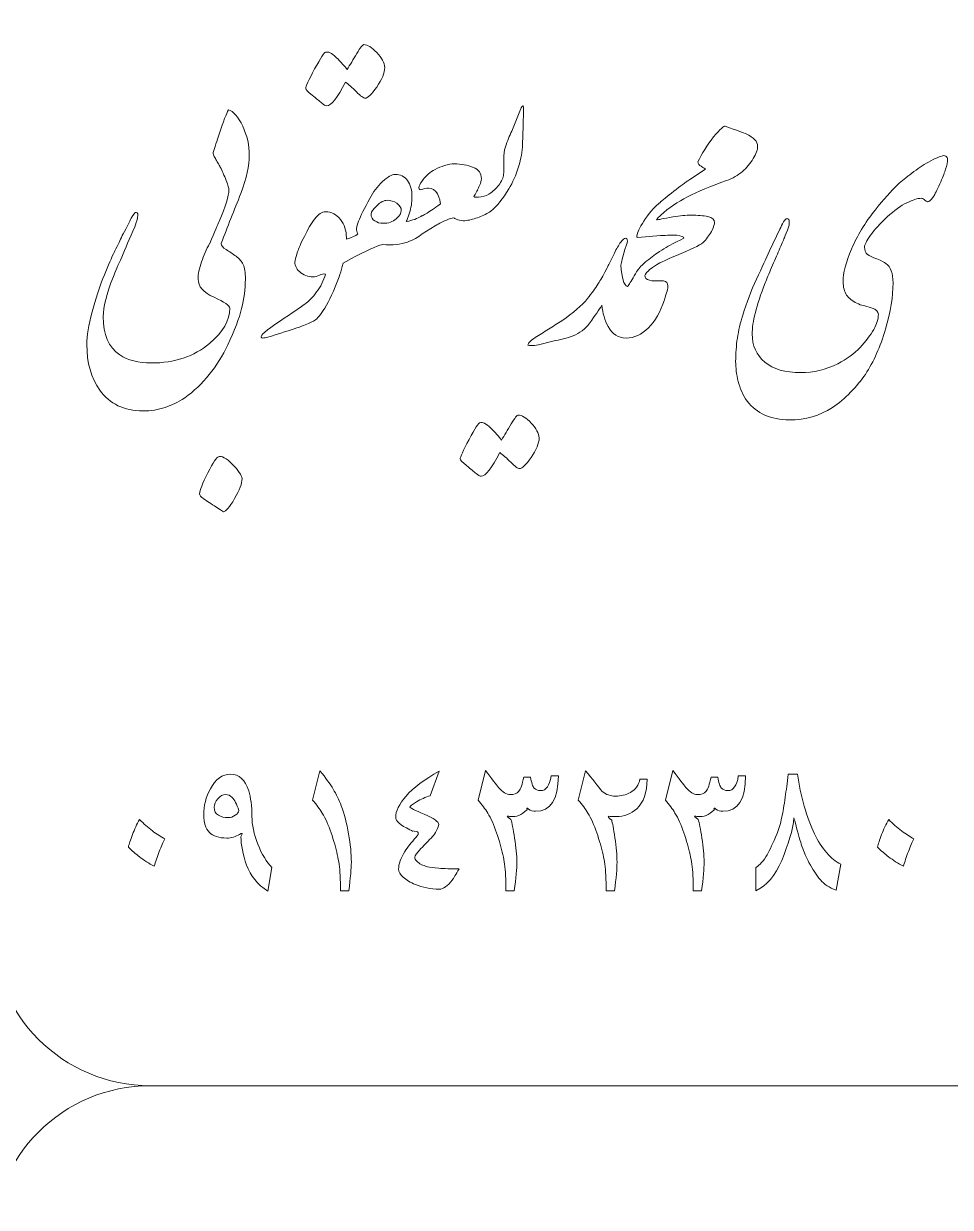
# Model space of a CAD drawing. Header units: millimetres. Extents: x 62 to 462, y 96 to 456.
# Drawn here: x 223.06 to 245.05, y 343.42 to 371.52 of the extents above; entities that cross this region are included whole.
import ezdxf

# ---------------------------------------------------------------- set-up
doc = ezdxf.new("R2010")
doc.units = ezdxf.units.MM
doc.header["$MEASUREMENT"] = 0
doc.layers.add('Layer 1', color=7, linetype='Continuous')

msp = doc.modelspace()

# ---------------------------------------------------------------- linework, layer by layer
at = {"layer": 'Layer 1', "color": 250, "lineweight": 18}
for points, knots in [([(226.0567, 376.3033), (226.0567, 376.3033), (248.5567, 376.3033), (248.5567, 376.3033), (250.6221, 376.3033), (252.3067, 374.6187), (252.3067, 372.5533), (252.3067, 372.5533), (252.3067, 350.0533), (252.3067, 350.0533), (252.3067, 347.9879), (250.6221, 346.3033), (248.5567, 346.3033), (248.5567, 346.3033), (226.0567, 346.3033), (226.0567, 346.3033), (223.9913, 346.3033), (222.3067, 347.9879), (222.3067, 350.0533), (222.3067, 350.0533), (222.3067, 372.5533), (222.3067, 372.5533), (222.3067, 374.6187), (223.9913, 376.3033), (226.0567, 376.3033)], [0, 0, 0, 0, 0.125, 0.125, 0.125, 0.25, 0.25, 0.25, 0.375, 0.375, 0.375, 0.5, 0.5, 0.5, 0.625, 0.625, 0.625, 0.75, 0.75, 0.75, 0.875, 0.875, 0.875, 1, 1, 1, 1]), ([(229.7493, 369.9744), (229.7493, 370.0203), (229.8198, 370.1738), (229.9609, 370.4401), (230.102, 370.7047), (230.1885, 370.837), (230.2184, 370.837), (230.2767, 370.8617), (230.3631, 370.8194), (230.4742, 370.7118), (230.5871, 370.6024), (230.6718, 370.5072), (230.73, 370.4242), (230.7987, 370.5372), (230.8764, 370.6659), (230.961, 370.807), (231.0457, 370.9481), (231.1004, 371.0187), (231.1286, 371.0187), (231.215, 371.0187), (231.3174, 370.9551), (231.4355, 370.83), (231.5555, 370.7047), (231.6172, 370.5865), (231.6243, 370.4754), (231.6243, 370.3449), (231.5607, 370.1896), (231.4338, 370.0115), (231.3085, 369.8351), (231.2185, 369.7469), (231.1586, 369.7469), (231.1215, 369.7469), (231.0528, 369.798), (230.9522, 369.8968), (230.8534, 369.9974), (230.7652, 370.075), (230.6894, 370.1297), (230.5024, 369.7539), (230.3542, 369.567), (230.2449, 369.567), (230.2167, 369.567), (230.1779, 369.5882), (230.1249, 369.634), (230.0773, 369.6746), (230.0032, 369.7363), (229.9009, 369.8193), (229.7986, 369.9021), (229.7493, 369.9533), (229.7493, 369.9744)], [0, 0, 0, 0, 0.0625, 0.0625, 0.0625, 0.125, 0.125, 0.125, 0.1875, 0.1875, 0.1875, 0.25, 0.25, 0.25, 0.3125, 0.3125, 0.3125, 0.375, 0.375, 0.375, 0.4375, 0.4375, 0.4375, 0.5, 0.5, 0.5, 0.5625, 0.5625, 0.5625, 0.625, 0.625, 0.625, 0.6875, 0.6875, 0.6875, 0.75, 0.75, 0.75, 0.8125, 0.8125, 0.8125, 0.875, 0.875, 0.875, 0.9375, 0.9375, 0.9375, 1, 1, 1, 1]), ([(234.1413, 367.4998), (234.2242, 367.558), (234.2948, 367.6303), (234.353, 367.7167), (234.4147, 367.8032), (234.4465, 367.8896), (234.4465, 367.9761), (234.4465, 367.9761), (234.4465, 368.3165), (234.4465, 368.3165), (234.4465, 368.3994), (234.4606, 368.4911), (234.4871, 368.5899), (234.5364, 368.7274), (234.5859, 368.8545), (234.637, 368.9673), (234.637, 368.9673), (234.8487, 369.4788), (234.8487, 369.4788), (234.8522, 369.5036), (234.8698, 369.5318), (234.9015, 369.5618), (234.9157, 369.5618), (234.921, 369.5265), (234.921, 369.4542), (234.921, 369.4542), (234.9122, 369.0873), (234.9122, 369.0873), (234.9122, 369.0873), (234.891, 368.6428), (234.891, 368.6428), (234.891, 368.4876), (234.8592, 368.3112), (234.7975, 368.1154), (234.7393, 367.9178), (234.6634, 367.745), (234.57, 367.5933), (234.4294, 367.3631), (234.2871, 367.1871), (234.1431, 367.0673), (234.1431, 367.0673), (234.1413, 367.0641), (234.1413, 367.0641), (234.0584, 367.0094), (233.9649, 366.9618), (233.8626, 366.923), (233.7585, 366.8824), (233.658, 366.8559), (233.5628, 366.8418), (233.5098, 366.8313), (233.4552, 366.8348), (233.397, 366.8489), (233.3388, 366.8648), (233.2929, 366.8824), (233.2629, 366.9036), (233.2206, 366.9036), (233.1624, 366.8859), (233.0865, 366.8524), (233.0142, 366.8207), (232.9242, 366.7766), (232.8184, 366.7184), (232.8184, 366.7184), (232.5132, 366.5261), (232.5132, 366.5261), (232.5132, 366.5261), (232.5129, 366.5274), (232.5129, 366.5274), (232.416, 366.4413), (232.2996, 366.376), (232.1622, 366.332), (232.007, 366.2721), (231.8112, 366.2544), (231.5731, 366.2738), (231.5237, 366.2738), (231.3032, 366.1768), (230.9064, 365.9793), (230.9064, 365.9793), (230.6337, 365.829), (230.6337, 365.829), (230.6337, 365.829), (230.6136, 365.75), (230.6136, 365.75), (230.5924, 365.6635), (230.5659, 365.5806), (230.5395, 365.5048), (230.4177, 365.1714), (230.3067, 364.9245), (230.2026, 364.7657), (230.1003, 364.607), (230.0191, 364.5099), (229.9609, 364.4712), (229.901, 364.4341), (229.8145, 364.3935), (229.6963, 364.3494), (229.5799, 364.3071), (229.4018, 364.2471), (229.1619, 364.1695), (228.922, 364.0919), (228.7809, 364.0531), (228.735, 364.0531), (228.7086, 364.0531), (228.6945, 364.0602), (228.6945, 364.0743), (228.6663, 364.1113), (228.8091, 364.2366), (229.1231, 364.4465), (229.437, 364.6563), (229.6399, 364.794), (229.7298, 364.8592), (229.8216, 364.9245), (229.9151, 365.0197), (230.0085, 365.1467), (230.1038, 365.2719), (230.1744, 365.4148), (230.2185, 365.5718), (230.1708, 365.5789), (230.1214, 365.5701), (230.0721, 365.5436), (230.0209, 365.5189), (229.9715, 365.5048), (229.9239, 365.5048), (229.7969, 365.5083), (229.6893, 365.5506), (229.6029, 365.6301), (229.5182, 365.7076), (229.4811, 365.7958), (229.4952, 365.8929), (229.5093, 365.9511), (229.5288, 366.0198), (229.5552, 366.0975), (229.5799, 366.1751), (229.6346, 366.2985), (229.7175, 366.4661), (229.8004, 366.6354), (229.8833, 366.7748), (229.968, 366.8841), (230.0526, 366.9953), (230.1355, 367.05), (230.2185, 367.05), (230.3595, 367.05), (230.4777, 366.99), (230.573, 366.87), (230.6682, 366.7483), (230.7141, 366.6037), (230.7141, 366.4361), (230.7141, 366.4361), (230.7138, 366.4008), (230.7138, 366.4008), (230.7138, 366.4008), (230.8111, 366.4344), (230.8111, 366.4344), (230.9257, 366.4767), (230.984, 366.5067), (230.984, 366.5278), (230.9628, 366.5631), (230.9522, 366.6054), (230.9522, 366.6566), (230.9592, 366.7024), (230.9769, 366.7589), (231.0051, 366.8277), (231.0528, 366.9546), (231.141, 367.1346), (231.2679, 367.3656), (231.3473, 367.5174), (231.4479, 367.6514), (231.5731, 367.7679), (231.6966, 367.8825), (231.7971, 367.9389), (231.873, 367.9389), (231.9929, 367.9389), (232.0917, 367.8878), (232.1675, 367.789), (232.2363, 367.692), (232.2699, 367.565), (232.2699, 367.4062), (232.2699, 367.2651), (232.2504, 367.1381), (232.2116, 367.027), (232.171, 366.9141), (232.1463, 366.8453), (232.1358, 366.8171), (232.1358, 366.8171), (232.1975, 366.8277), (232.1975, 366.8277), (232.3316, 366.8612), (232.4374, 366.907), (232.5132, 366.9618), (232.5132, 366.9618), (232.5165, 366.9564), (232.5165, 366.9564), (232.578, 366.9883), (232.6651, 367.0407), (232.776, 367.1153), (232.8008, 367.1294), (232.8572, 367.17), (232.9472, 367.2352), (232.9472, 367.2899), (232.9224, 367.3692), (232.8748, 367.4733), (232.8237, 367.5668), (232.7532, 367.6127), (232.6632, 367.6127), (232.605, 367.6127), (232.545, 367.5986), (232.4815, 367.5703), (232.4374, 367.5703), (232.4233, 367.6003), (232.4409, 367.6585), (232.455, 367.7009), (232.485, 367.752), (232.5344, 367.8138), (232.6103, 367.9107), (232.7037, 367.9919), (232.8184, 368.0571), (232.8907, 368.096), (232.9648, 368.1242), (233.0406, 368.1453), (233.1342, 368.1736), (233.2117, 368.1877), (233.2788, 368.1877), (233.4357, 368.1877), (233.5839, 368.1594), (233.7233, 368.1048), (233.8538, 368.0536), (233.919, 367.9637), (233.919, 367.8349), (233.919, 367.7908), (233.9032, 367.7361), (233.8732, 367.6709), (233.8556, 367.632), (233.8397, 367.5968), (233.8238, 367.5668), (233.808, 367.5351), (233.7797, 367.4839), (233.7374, 367.4116), (233.7621, 367.3904), (233.8203, 367.3887), (233.9138, 367.4028), (234.0072, 367.4187), (234.0831, 367.4504), (234.1413, 367.4998)], [0, 0, 0, 0, 0.0125, 0.0125, 0.0125, 0.025, 0.025, 0.025, 0.0375, 0.0375, 0.0375, 0.05, 0.05, 0.05, 0.0625, 0.0625, 0.0625, 0.075, 0.075, 0.075, 0.0875, 0.0875, 0.0875, 0.1, 0.1, 0.1, 0.1125, 0.1125, 0.1125, 0.125, 0.125, 0.125, 0.1375, 0.1375, 0.1375, 0.15, 0.15, 0.15, 0.1625, 0.1625, 0.1625, 0.175, 0.175, 0.175, 0.1875, 0.1875, 0.1875, 0.2, 0.2, 0.2, 0.2125, 0.2125, 0.2125, 0.225, 0.225, 0.225, 0.2375, 0.2375, 0.2375, 0.25, 0.25, 0.25, 0.2625, 0.2625, 0.2625, 0.275, 0.275, 0.275, 0.2875, 0.2875, 0.2875, 0.3, 0.3, 0.3, 0.3125, 0.3125, 0.3125, 0.325, 0.325, 0.325, 0.3375, 0.3375, 0.3375, 0.35, 0.35, 0.35, 0.3625, 0.3625, 0.3625, 0.375, 0.375, 0.375, 0.3875, 0.3875, 0.3875, 0.4, 0.4, 0.4, 0.4125, 0.4125, 0.4125, 0.425, 0.425, 0.425, 0.4375, 0.4375, 0.4375, 0.45, 0.45, 0.45, 0.4625, 0.4625, 0.4625, 0.475, 0.475, 0.475, 0.4875, 0.4875, 0.4875, 0.5, 0.5, 0.5, 0.5125, 0.5125, 0.5125, 0.525, 0.525, 0.525, 0.5375, 0.5375, 0.5375, 0.55, 0.55, 0.55, 0.5625, 0.5625, 0.5625, 0.575, 0.575, 0.575, 0.5875, 0.5875, 0.5875, 0.6, 0.6, 0.6, 0.6125, 0.6125, 0.6125, 0.625, 0.625, 0.625, 0.6375, 0.6375, 0.6375, 0.65, 0.65, 0.65, 0.6625, 0.6625, 0.6625, 0.675, 0.675, 0.675, 0.6875, 0.6875, 0.6875, 0.7, 0.7, 0.7, 0.7125, 0.7125, 0.7125, 0.725, 0.725, 0.725, 0.7375, 0.7375, 0.7375, 0.75, 0.75, 0.75, 0.7625, 0.7625, 0.7625, 0.775, 0.775, 0.775, 0.7875, 0.7875, 0.7875, 0.8, 0.8, 0.8, 0.8125, 0.8125, 0.8125, 0.825, 0.825, 0.825, 0.8375, 0.8375, 0.8375, 0.85, 0.85, 0.85, 0.8625, 0.8625, 0.8625, 0.875, 0.875, 0.875, 0.8875, 0.8875, 0.8875, 0.9, 0.9, 0.9, 0.9125, 0.9125, 0.9125, 0.925, 0.925, 0.925, 0.9375, 0.9375, 0.9375, 0.95, 0.95, 0.95, 0.9625, 0.9625, 0.9625, 0.975, 0.975, 0.975, 0.9875, 0.9875, 0.9875, 1, 1, 1, 1]), ([(227.9448, 364.7622), (227.9448, 364.8204), (227.8213, 364.9068), (227.5726, 365.0197), (227.3204, 365.1379), (227.1951, 365.2808), (227.1951, 365.4501), (227.1951, 365.5701), (227.2216, 365.7076), (227.2763, 365.8611), (227.3292, 366.0128), (227.3927, 366.1592), (227.4686, 366.2968), (227.4686, 366.2968), (227.4704, 366.3), (227.4704, 366.3), (227.4704, 366.3), (227.4703, 366.3003), (227.4703, 366.3003), (227.5867, 366.5755), (227.6608, 366.7501), (227.6925, 366.8224), (227.8478, 367.1841), (227.9253, 367.431), (227.9253, 367.5615), (227.9253, 367.6056), (227.9042, 367.6833), (227.8619, 367.7943), (227.8143, 367.9143), (227.7684, 368.0202), (227.7225, 368.1083), (227.7031, 368.1436), (227.682, 368.1771), (227.6608, 368.2124), (227.6396, 368.2476), (227.622, 368.2812), (227.6043, 368.3165), (227.562, 368.3782), (227.5461, 368.4258), (227.5532, 368.4611), (227.5832, 368.5563), (227.6114, 368.6428), (227.6361, 368.7186), (227.659, 368.7945), (227.682, 368.8597), (227.7031, 368.9144), (227.7948, 369.1914), (227.8654, 369.3765), (227.9148, 369.4736), (228.0312, 369.4347), (228.1458, 369.3042), (228.2552, 369.0802), (228.3593, 368.8562), (228.4104, 368.6269), (228.4104, 368.394), (228.4104, 368.1524), (228.3434, 367.849), (228.2094, 367.4839), (228.13, 367.2881), (228.0506, 367.0905), (227.973, 366.8913), (227.8954, 366.6937), (227.8195, 366.4962), (227.7437, 366.3003), (227.7437, 366.3003), (227.7432, 366.2994), (227.7432, 366.2994), (227.7432, 366.2994), (227.7437, 366.2968), (227.7437, 366.2968), (227.7437, 366.2492), (227.7825, 366.1998), (227.8602, 366.1521), (227.9377, 366.1045), (228.0153, 366.0516), (228.0948, 365.9952), (228.1741, 365.937), (228.2306, 365.8734), (228.2658, 365.8011), (228.2994, 365.7218), (228.317, 365.6053), (228.317, 365.4501), (228.317, 365.2226), (228.287, 364.9897), (228.2288, 364.7516), (228.1706, 364.5205), (228.0612, 364.2348), (227.9025, 363.8943), (227.652, 363.3669), (227.3115, 362.9472), (226.8794, 362.6332), (226.7224, 362.5326), (226.5672, 362.4568), (226.4155, 362.4057), (226.2497, 362.351), (226.0716, 362.3227), (225.8828, 362.3227), (225.4383, 362.3227), (225.0979, 362.4885), (224.8598, 362.8184), (224.6569, 363.1006), (224.5546, 363.464), (224.5546, 363.9049), (224.5546, 364.1007), (224.5952, 364.3565), (224.6781, 364.674), (224.761, 364.9809), (224.8474, 365.2455), (224.9374, 365.4695), (225.0344, 365.7006), (225.1155, 365.8964), (225.1843, 366.0534), (225.2055, 366.0921), (225.2355, 366.1503), (225.2725, 366.228), (225.3113, 366.3039), (225.3589, 366.4062), (225.4172, 366.5296), (225.4595, 366.6054), (225.4965, 366.6742), (225.5283, 366.736), (225.5618, 366.7977), (225.5883, 366.8541), (225.6094, 366.9018), (225.6606, 366.9953), (225.6994, 367.0394), (225.7276, 367.0359), (225.7664, 367.0288), (225.7752, 366.99), (225.7593, 366.9177), (225.7417, 366.8313), (225.7188, 366.7572), (225.6923, 366.6954), (225.4471, 366.1292), (225.2778, 365.7359), (225.1843, 365.5119), (225.0238, 365.1009), (224.9427, 364.7851), (224.9427, 364.5611), (224.9427, 364.136), (225.0732, 363.8344), (225.3342, 363.651), (225.5283, 363.5239), (225.777, 363.4605), (226.0839, 363.4605), (226.636, 363.4605), (227.0964, 363.6156), (227.4686, 363.9243), (227.7861, 364.1907), (227.9448, 364.4694), (227.9448, 364.7622)], [0, 0, 0, 0, 0.02, 0.02, 0.02, 0.04, 0.04, 0.04, 0.06, 0.06, 0.06, 0.08, 0.08, 0.08, 0.1, 0.1, 0.1, 0.12, 0.12, 0.12, 0.14, 0.14, 0.14, 0.16, 0.16, 0.16, 0.18, 0.18, 0.18, 0.2, 0.2, 0.2, 0.22, 0.22, 0.22, 0.24, 0.24, 0.24, 0.26, 0.26, 0.26, 0.28, 0.28, 0.28, 0.3, 0.3, 0.3, 0.32, 0.32, 0.32, 0.34, 0.34, 0.34, 0.36, 0.36, 0.36, 0.38, 0.38, 0.38, 0.4, 0.4, 0.4, 0.42, 0.42, 0.42, 0.44, 0.44, 0.44, 0.46, 0.46, 0.46, 0.48, 0.48, 0.48, 0.5, 0.5, 0.5, 0.52, 0.52, 0.52, 0.54, 0.54, 0.54, 0.56, 0.56, 0.56, 0.58, 0.58, 0.58, 0.6, 0.6, 0.6, 0.62, 0.62, 0.62, 0.64, 0.64, 0.64, 0.66, 0.66, 0.66, 0.68, 0.68, 0.68, 0.7, 0.7, 0.7, 0.72, 0.72, 0.72, 0.74, 0.74, 0.74, 0.76, 0.76, 0.76, 0.78, 0.78, 0.78, 0.8, 0.8, 0.8, 0.82, 0.82, 0.82, 0.84, 0.84, 0.84, 0.86, 0.86, 0.86, 0.88, 0.88, 0.88, 0.9, 0.9, 0.9, 0.92, 0.92, 0.92, 0.94, 0.94, 0.94, 0.96, 0.96, 0.96, 0.98, 0.98, 0.98, 1, 1, 1, 1]), ([(238.1684, 367.2828), (238.2548, 367.3551), (238.3783, 367.4539), (238.5405, 367.5827), (238.6993, 367.7026), (238.8069, 367.782), (238.8669, 367.819), (238.8669, 367.819), (239.2373, 368.0625), (239.2373, 368.0625), (239.2285, 368.0695), (239.1915, 368.0924), (239.1297, 368.1294), (239.0821, 368.1542), (239.0574, 368.1876), (239.0574, 368.2335), (239.1474, 368.4328), (239.2708, 368.6304), (239.4296, 368.828), (239.5848, 369.0132), (239.6748, 369.0978), (239.703, 369.0802), (239.9817, 368.985), (240.1475, 368.9232), (240.1986, 368.9003), (240.3821, 368.8138), (240.4738, 368.715), (240.4738, 368.6057), (240.4738, 368.5299), (240.4385, 368.4311), (240.3697, 368.3112), (240.2939, 368.193), (240.2074, 368.0924), (240.1122, 368.006), (240.0046, 367.9161), (239.8794, 367.8437), (239.7347, 367.789), (239.359, 367.662), (239.0521, 367.5351), (238.8122, 367.408), (238.5762, 367.2848), (238.3639, 367.1394), (238.1775, 366.9701), (238.1775, 366.9701), (238.1701, 366.9582), (238.1701, 366.9582), (238.1313, 366.9353), (238.1067, 366.9123), (238.0943, 366.8912), (238.0819, 366.87), (238.0767, 366.8595), (238.0767, 366.8559), (238.1067, 366.863), (238.2372, 366.8859), (238.4647, 366.9282), (238.6323, 366.9547), (238.7734, 366.9688), (238.888, 366.9688), (239.052, 366.9688), (239.1879, 366.9582), (239.2902, 366.9388), (239.3978, 366.9177), (239.4507, 366.8683), (239.4507, 366.7889), (239.4507, 366.7572), (239.4313, 366.699), (239.3943, 366.6125), (239.3449, 366.5226), (239.2831, 366.4326), (239.2073, 366.3444), (239.1561, 366.2844), (238.9727, 366.1909), (238.6569, 366.0604), (238.343, 365.9281), (238.149, 365.8399), (238.0767, 365.7941), (238.0043, 365.7465), (237.9496, 365.7076), (237.9108, 365.6777), (237.89, 365.6502), (237.8672, 365.6297), (237.8426, 365.6168), (237.7887, 365.555), (237.7816, 365.5059), (237.8226, 365.4695), (237.8632, 365.4307), (237.932, 365.4113), (238.029, 365.4096), (238.126, 365.4078), (238.1966, 365.4078), (238.2407, 365.4078), (238.3095, 365.4007), (238.3448, 365.3601), (238.3448, 365.2878), (238.3448, 365.2367), (238.3165, 365.1273), (238.2618, 364.9633), (238.1649, 364.674), (238.0396, 364.4517), (237.8844, 364.2966), (237.7221, 364.1343), (237.5457, 364.0531), (237.3517, 364.0531), (237.17, 364.0531), (237.0271, 364.1448), (236.9231, 364.3265), (236.8439, 364.4712), (236.7954, 364.6392), (236.7791, 364.8303), (236.7089, 364.7246), (236.6141, 364.586), (236.4944, 364.4147), (236.4221, 364.3248), (236.3604, 364.2612), (236.3074, 364.2242), (236.2386, 364.1748), (236.1699, 364.136), (236.0993, 364.1078), (236.0288, 364.0778), (235.9512, 364.0549), (235.8665, 364.0355), (235.7818, 364.0161), (235.6989, 363.9966), (235.616, 363.9755), (235.616, 363.9755), (235.2738, 363.8926), (235.2738, 363.8926), (235.1362, 363.8697), (235.0515, 363.8661), (235.0215, 363.882), (235.0215, 363.9314), (235.078, 363.9914), (235.1927, 364.0637), (235.295, 364.1289), (235.4008, 364.196), (235.5066, 364.263), (235.6143, 364.33), (235.7201, 364.3953), (235.8276, 364.4606), (236.0993, 364.6511), (236.3039, 364.8292), (236.438, 364.9932), (236.5403, 365.122), (236.6214, 365.2332), (236.6796, 365.3301), (236.7184, 365.3848), (236.7749, 365.4801), (236.8507, 365.6142), (236.8507, 365.6142), (236.9007, 365.7166), (236.9007, 365.7166), (236.9127, 365.7446), (236.9254, 365.7715), (236.939, 365.7976), (236.9452, 365.8101), (236.9515, 365.8222), (236.958, 365.834), (236.958, 365.834), (237.0729, 366.0693), (237.0729, 366.0693), (237.1242, 366.1751), (237.1753, 366.2615), (237.2229, 366.3267), (237.267, 366.3921), (237.3093, 366.4238), (237.3464, 366.4203), (237.3816, 366.4026), (237.3922, 366.3691), (237.3781, 366.3162), (237.3393, 366.2033), (237.3164, 366.1292), (237.3058, 366.0939), (237.2667, 365.9638), (237.2411, 365.8608), (237.2298, 365.7864), (237.2472, 365.4744), (237.2981, 365.3052), (237.3834, 365.2773), (237.4205, 365.316), (237.4752, 365.399), (237.5439, 365.526), (237.5845, 365.6018), (237.6163, 365.6529), (237.6357, 365.6812), (237.6408, 365.6877), (237.6467, 365.6931), (237.6534, 365.6979), (237.6844, 365.736), (237.7227, 365.7765), (237.7662, 365.817), (237.8738, 365.914), (237.9814, 365.9969), (238.0925, 366.0693), (238.2336, 366.1627), (238.3695, 366.2439), (238.5, 366.3126), (238.5105, 366.3197), (238.5846, 366.3567), (238.7223, 366.422), (238.7223, 366.4555), (238.6675, 366.4802), (238.5564, 366.4944), (238.4612, 366.4979), (238.3306, 366.4944), (238.1701, 366.4837), (238.1701, 366.4837), (237.6321, 366.4414), (237.6321, 366.4414), (237.6075, 366.4414), (237.6004, 366.4626), (237.611, 366.5031), (237.6321, 366.5931), (237.6992, 366.7236), (237.8156, 366.8912), (237.9288, 367.0583), (238.0453, 367.1859), (238.1653, 367.2756), (238.1653, 367.2756), (238.1684, 367.2828), (238.1684, 367.2828)], [0, 0, 0, 0, 0.0136986, 0.0136986, 0.0136986, 0.0273973, 0.0273973, 0.0273973, 0.0410959, 0.0410959, 0.0410959, 0.0547945, 0.0547945, 0.0547945, 0.0684932, 0.0684932, 0.0684932, 0.0821918, 0.0821918, 0.0821918, 0.0958904, 0.0958904, 0.0958904, 0.109589, 0.109589, 0.109589, 0.1232877, 0.1232877, 0.1232877, 0.1369863, 0.1369863, 0.1369863, 0.1506849, 0.1506849, 0.1506849, 0.1643836, 0.1643836, 0.1643836, 0.1780822, 0.1780822, 0.1780822, 0.1917808, 0.1917808, 0.1917808, 0.2054795, 0.2054795, 0.2054795, 0.2191781, 0.2191781, 0.2191781, 0.2328767, 0.2328767, 0.2328767, 0.2465753, 0.2465753, 0.2465753, 0.260274, 0.260274, 0.260274, 0.2739726, 0.2739726, 0.2739726, 0.2876712, 0.2876712, 0.2876712, 0.3013699, 0.3013699, 0.3013699, 0.3150685, 0.3150685, 0.3150685, 0.3287671, 0.3287671, 0.3287671, 0.3424658, 0.3424658, 0.3424658, 0.3561644, 0.3561644, 0.3561644, 0.369863, 0.369863, 0.369863, 0.3835616, 0.3835616, 0.3835616, 0.3972603, 0.3972603, 0.3972603, 0.4109589, 0.4109589, 0.4109589, 0.4246575, 0.4246575, 0.4246575, 0.4383562, 0.4383562, 0.4383562, 0.4520548, 0.4520548, 0.4520548, 0.4657534, 0.4657534, 0.4657534, 0.4794521, 0.4794521, 0.4794521, 0.4931507, 0.4931507, 0.4931507, 0.5068493, 0.5068493, 0.5068493, 0.5205479, 0.5205479, 0.5205479, 0.5342466, 0.5342466, 0.5342466, 0.5479452, 0.5479452, 0.5479452, 0.5616438, 0.5616438, 0.5616438, 0.5753425, 0.5753425, 0.5753425, 0.5890411, 0.5890411, 0.5890411, 0.6027397, 0.6027397, 0.6027397, 0.6164384, 0.6164384, 0.6164384, 0.630137, 0.630137, 0.630137, 0.6438356, 0.6438356, 0.6438356, 0.6575342, 0.6575342, 0.6575342, 0.6712329, 0.6712329, 0.6712329, 0.6849315, 0.6849315, 0.6849315, 0.6986301, 0.6986301, 0.6986301, 0.7123288, 0.7123288, 0.7123288, 0.7260274, 0.7260274, 0.7260274, 0.739726, 0.739726, 0.739726, 0.7534247, 0.7534247, 0.7534247, 0.7671233, 0.7671233, 0.7671233, 0.7808219, 0.7808219, 0.7808219, 0.7945205, 0.7945205, 0.7945205, 0.8082192, 0.8082192, 0.8082192, 0.8219178, 0.8219178, 0.8219178, 0.8356164, 0.8356164, 0.8356164, 0.8493151, 0.8493151, 0.8493151, 0.8630137, 0.8630137, 0.8630137, 0.8767123, 0.8767123, 0.8767123, 0.890411, 0.890411, 0.890411, 0.9041096, 0.9041096, 0.9041096, 0.9178082, 0.9178082, 0.9178082, 0.9315068, 0.9315068, 0.9315068, 0.9452055, 0.9452055, 0.9452055, 0.9589041, 0.9589041, 0.9589041, 0.9726027, 0.9726027, 0.9726027, 0.9863014, 0.9863014, 0.9863014, 1, 1, 1, 1]), ([(244.9788, 368.2494), (244.9664, 368.163), (244.9434, 368.0801), (244.9152, 367.9989), (244.8852, 367.9178), (244.8376, 367.8049), (244.7706, 367.6602), (244.7036, 367.5156), (244.663, 367.4327), (244.6489, 367.4115), (244.5942, 367.3251), (244.5448, 367.2828), (244.5042, 367.2828), (244.4725, 367.304), (244.446, 367.3233), (244.4214, 367.3428), (244.3967, 367.3622), (244.3755, 367.371), (244.3543, 367.371), (244.2679, 367.371), (244.155, 367.3357), (244.0139, 367.2651), (243.871, 367.1946), (243.7176, 367.0817), (243.5482, 366.9265), (243.3789, 366.7713), (243.2466, 366.6266), (243.1514, 366.4926), (243.0579, 366.3585), (243.0102, 366.265), (243.0102, 366.2139), (243.0102, 366.138), (243.0332, 366.078), (243.0825, 366.0375), (243.1231, 366.0057), (243.1972, 365.9705), (243.3048, 365.9299), (243.4107, 365.8875), (243.483, 365.854), (243.5165, 365.8258), (243.6312, 365.7465), (243.6876, 365.5912), (243.6876, 365.3601), (243.6876, 365.0409), (243.6276, 364.674), (243.5059, 364.263), (243.386, 363.8502), (243.2272, 363.494), (243.0314, 363.1905), (242.9309, 363.0495), (242.8145, 362.9083), (242.6804, 362.7672), (242.5464, 362.6244), (242.4017, 362.5044), (242.2465, 362.4039), (241.9501, 362.2081), (241.608, 362.1093), (241.2234, 362.1093), (240.786, 362.1164), (240.4526, 362.2645), (240.225, 362.5538), (240.1227, 362.702), (240.0504, 362.859), (240.0117, 363.0248), (239.9711, 363.1905), (239.9517, 363.3476), (239.9517, 363.4957), (239.9517, 363.6845), (239.9658, 363.8697), (239.9922, 364.0513), (240.0204, 364.2312), (240.0628, 364.413), (240.121, 364.5964), (240.2109, 364.8927), (240.3186, 365.1785), (240.4473, 365.4537), (240.5743, 365.7288), (240.6766, 365.9511), (240.756, 366.1204), (240.756, 366.1204), (240.9994, 366.6372), (240.9994, 366.6372), (241.0276, 366.6954), (241.0559, 366.7518), (241.0876, 366.8083), (241.1176, 366.863), (241.1458, 366.8895), (241.1705, 366.8895), (241.204, 366.8895), (241.2234, 366.863), (241.2252, 366.8083), (241.227, 366.7518), (241.2199, 366.7113), (241.2058, 366.6831), (241.1688, 366.5843), (241.1352, 366.4996), (241.1088, 366.4326), (241.0806, 366.3656), (241.04, 366.2685), (240.9835, 366.1416), (240.9288, 366.0128), (240.8689, 365.8752), (240.8054, 365.727), (240.7419, 365.5789), (240.689, 365.4572), (240.6484, 365.3601), (240.4455, 364.824), (240.3432, 364.42), (240.3432, 364.1519), (240.3432, 363.8697), (240.4438, 363.6456), (240.6466, 363.4798), (240.8477, 363.3141), (241.1317, 363.2311), (241.4968, 363.2311), (241.8002, 363.2311), (242.093, 363.3017), (242.377, 363.4428), (242.5869, 363.5504), (242.7633, 363.6792), (242.9044, 363.8309), (243.0455, 363.9825), (243.1531, 364.1254), (243.2272, 364.2577), (243.3013, 364.39), (243.3384, 364.5099), (243.3384, 364.6158), (243.3384, 364.6811), (243.2889, 364.7304), (243.1902, 364.7604), (243.0914, 364.7922), (243.0208, 364.8133), (242.9767, 364.824), (242.9344, 364.8327), (242.885, 364.8522), (242.8286, 364.8804), (242.7228, 364.9315), (242.6416, 364.9968), (242.5851, 365.0744), (242.5305, 365.152), (242.5023, 365.2578), (242.5023, 365.3919), (242.5023, 365.5947), (242.5692, 365.854), (242.7015, 366.1662), (242.8338, 366.4802), (243.0208, 366.7889), (243.2625, 367.0923), (243.46, 367.3392), (243.6399, 367.5421), (243.8004, 367.6956), (243.8869, 367.7749), (243.998, 367.8666), (244.1321, 367.9672), (244.2661, 368.0695), (244.3967, 368.1559), (244.5254, 368.2282), (244.6806, 368.3182), (244.8024, 368.3694), (244.8923, 368.3835), (244.9293, 368.3835), (244.9558, 368.3676), (244.9699, 368.3376), (244.9823, 368.3058), (244.9858, 368.2776), (244.9788, 368.2494)], [0, 0, 0, 0, 0.0181818, 0.0181818, 0.0181818, 0.0363636, 0.0363636, 0.0363636, 0.0545455, 0.0545455, 0.0545455, 0.0727273, 0.0727273, 0.0727273, 0.0909091, 0.0909091, 0.0909091, 0.1090909, 0.1090909, 0.1090909, 0.1272727, 0.1272727, 0.1272727, 0.1454545, 0.1454545, 0.1454545, 0.1636364, 0.1636364, 0.1636364, 0.1818182, 0.1818182, 0.1818182, 0.2, 0.2, 0.2, 0.2181818, 0.2181818, 0.2181818, 0.2363636, 0.2363636, 0.2363636, 0.2545455, 0.2545455, 0.2545455, 0.2727273, 0.2727273, 0.2727273, 0.2909091, 0.2909091, 0.2909091, 0.3090909, 0.3090909, 0.3090909, 0.3272727, 0.3272727, 0.3272727, 0.3454545, 0.3454545, 0.3454545, 0.3636364, 0.3636364, 0.3636364, 0.3818182, 0.3818182, 0.3818182, 0.4, 0.4, 0.4, 0.4181818, 0.4181818, 0.4181818, 0.4363636, 0.4363636, 0.4363636, 0.4545455, 0.4545455, 0.4545455, 0.4727273, 0.4727273, 0.4727273, 0.4909091, 0.4909091, 0.4909091, 0.5090909, 0.5090909, 0.5090909, 0.5272727, 0.5272727, 0.5272727, 0.5454545, 0.5454545, 0.5454545, 0.5636364, 0.5636364, 0.5636364, 0.5818182, 0.5818182, 0.5818182, 0.6, 0.6, 0.6, 0.6181818, 0.6181818, 0.6181818, 0.6363636, 0.6363636, 0.6363636, 0.6545455, 0.6545455, 0.6545455, 0.6727273, 0.6727273, 0.6727273, 0.6909091, 0.6909091, 0.6909091, 0.7090909, 0.7090909, 0.7090909, 0.7272727, 0.7272727, 0.7272727, 0.7454545, 0.7454545, 0.7454545, 0.7636364, 0.7636364, 0.7636364, 0.7818182, 0.7818182, 0.7818182, 0.8, 0.8, 0.8, 0.8181818, 0.8181818, 0.8181818, 0.8363636, 0.8363636, 0.8363636, 0.8545455, 0.8545455, 0.8545455, 0.8727273, 0.8727273, 0.8727273, 0.8909091, 0.8909091, 0.8909091, 0.9090909, 0.9090909, 0.9090909, 0.9272727, 0.9272727, 0.9272727, 0.9454545, 0.9454545, 0.9454545, 0.9636364, 0.9636364, 0.9636364, 0.9818182, 0.9818182, 0.9818182, 1, 1, 1, 1]), ([(232.0176, 367.0817), (232.0176, 367.1399), (231.9823, 367.1964), (231.9135, 367.251), (231.8376, 367.3004), (231.7601, 367.3233), (231.6807, 367.3233), (231.6048, 367.3233), (231.5237, 367.281), (231.439, 367.1946), (231.3456, 367.1117), (231.2997, 367.0464), (231.2997, 366.9987), (231.2997, 366.9229), (231.3297, 366.8665), (231.3914, 366.833), (231.4443, 366.7941), (231.5079, 366.7765), (231.5837, 366.7765), (231.7107, 366.7765), (231.8165, 366.8118), (231.8976, 366.8841), (231.977, 366.9564), (232.0176, 367.0217), (232.0176, 367.0817)], [0, 0, 0, 0, 0.125, 0.125, 0.125, 0.25, 0.25, 0.25, 0.375, 0.375, 0.375, 0.5, 0.5, 0.5, 0.625, 0.625, 0.625, 0.75, 0.75, 0.75, 0.875, 0.875, 0.875, 1, 1, 1, 1]), ([(233.4129, 361.1798), (233.4129, 361.1586), (233.464, 361.1075), (233.5645, 361.0245), (233.6669, 360.9417), (233.7409, 360.8799), (233.7903, 360.8394), (233.8415, 360.7935), (233.8821, 360.7723), (233.9085, 360.7723), (234.0196, 360.7723), (234.1678, 360.9593), (234.353, 361.335), (234.4289, 361.2803), (234.517, 361.2027), (234.6176, 361.1022), (234.7164, 361.0016), (234.7851, 360.9522), (234.824, 360.9522), (234.8822, 360.9522), (234.9739, 361.0404), (235.0974, 361.2168), (235.2243, 361.395), (235.2879, 361.5502), (235.2879, 361.6807), (235.2825, 361.7919), (235.2191, 361.91), (235.0992, 362.0352), (234.981, 362.1605), (234.8787, 362.224), (234.7922, 362.224), (234.7658, 362.224), (234.7093, 362.1534), (234.6246, 362.0123), (234.54, 361.8712), (234.4641, 361.7424), (234.3954, 361.6296), (234.3354, 361.7124), (234.2507, 361.8077), (234.1395, 361.917), (234.0267, 362.0247), (233.942, 362.067), (233.8838, 362.0423), (233.8521, 362.0423), (233.7657, 361.91), (233.6245, 361.6455), (233.4834, 361.3791), (233.4129, 361.2256), (233.4129, 361.1798)], [0, 0, 0, 0, 0.0625, 0.0625, 0.0625, 0.125, 0.125, 0.125, 0.1875, 0.1875, 0.1875, 0.25, 0.25, 0.25, 0.3125, 0.3125, 0.3125, 0.375, 0.375, 0.375, 0.4375, 0.4375, 0.4375, 0.5, 0.5, 0.5, 0.5625, 0.5625, 0.5625, 0.625, 0.625, 0.625, 0.6875, 0.6875, 0.6875, 0.75, 0.75, 0.75, 0.8125, 0.8125, 0.8125, 0.875, 0.875, 0.875, 0.9375, 0.9375, 0.9375, 1, 1, 1, 1]), ([(227.2322, 360.3578), (227.2322, 360.3207), (227.2586, 360.2837), (227.3097, 360.2502), (227.368, 360.2079), (227.4579, 360.1479), (227.5814, 360.0668), (227.7031, 359.9856), (227.7754, 359.9397), (227.7948, 359.9292), (227.8513, 359.9292), (227.9377, 360.0333), (228.0594, 360.2396), (228.1794, 360.446), (228.2394, 360.6048), (228.2394, 360.7141), (228.2288, 360.797), (228.1512, 360.9117), (228.0065, 361.0581), (227.8619, 361.2045), (227.7525, 361.2627), (227.6766, 361.2309), (227.6379, 361.2309), (227.555, 361.1057), (227.4262, 360.8517), (227.2974, 360.5977), (227.2322, 360.4336), (227.2322, 360.3578)], [0, 0, 0, 0, 0.1111111, 0.1111111, 0.1111111, 0.2222222, 0.2222222, 0.2222222, 0.3333333, 0.3333333, 0.3333333, 0.4444444, 0.4444444, 0.4444444, 0.5555556, 0.5555556, 0.5555556, 0.6666667, 0.6666667, 0.6666667, 0.7777778, 0.7777778, 0.7777778, 0.8888889, 0.8888889, 0.8888889, 1, 1, 1, 1]), ([(226.0567, 346.3033), (226.0567, 346.3033), (248.5567, 346.3033), (248.5567, 346.3033), (250.6221, 346.3033), (252.3067, 344.6187), (252.3067, 342.5533), (252.3067, 342.5533), (252.3067, 320.0533), (252.3067, 320.0533), (252.3067, 317.9879), (250.6221, 316.3033), (248.5567, 316.3033), (248.5567, 316.3033), (226.0567, 316.3033), (226.0567, 316.3033), (223.9913, 316.3033), (222.3067, 317.9879), (222.3067, 320.0533), (222.3067, 320.0533), (222.3067, 342.5533), (222.3067, 342.5533), (222.3067, 344.6187), (223.9913, 346.3033), (226.0567, 346.3033)], [0, 0, 0, 0, 0.125, 0.125, 0.125, 0.25, 0.25, 0.25, 0.375, 0.375, 0.375, 0.5, 0.5, 0.5, 0.625, 0.625, 0.625, 0.75, 0.75, 0.75, 0.875, 0.875, 0.875, 1, 1, 1, 1])]:
    msp.add_open_spline(points, degree=3, knots=knots, dxfattribs=at)
at = {"layer": 'Layer 1', "color": 250, "lineweight": 9}
for points, knots in [([(230.8316, 351.6065), (230.8316, 351.4637), (230.8113, 351.237), (230.7698, 350.9275), (230.7698, 350.9275), (230.5732, 350.9275), (230.5732, 350.9275), (230.5732, 351.2026), (230.5626, 351.4143), (230.5415, 351.5615), (230.5194, 351.7088), (230.485, 351.8666), (230.4365, 352.0351), (230.3836, 352.2211), (230.321, 352.3984), (230.2505, 352.565), (230.2161, 352.6426), (230.179, 352.7132), (230.1393, 352.7767), (230.0829, 352.8719), (230.0071, 352.9742), (229.9118, 353.0844), (229.9118, 353.0844), (230.0856, 353.7767), (230.0856, 353.7767), (230.2249, 353.61), (230.3298, 353.4654), (230.4012, 353.3455), (230.4736, 353.2246), (230.5362, 353.0915), (230.5917, 352.9451), (230.6658, 352.7502), (230.724, 352.5289), (230.7672, 352.282), (230.8104, 352.0351), (230.8316, 351.8102), (230.8316, 351.6065)], [0, 0, 0, 0, 0.0833333, 0.0833333, 0.0833333, 0.1666667, 0.1666667, 0.1666667, 0.25, 0.25, 0.25, 0.3333333, 0.3333333, 0.3333333, 0.4166667, 0.4166667, 0.4166667, 0.5, 0.5, 0.5, 0.5833333, 0.5833333, 0.5833333, 0.6666667, 0.6666667, 0.6666667, 0.75, 0.75, 0.75, 0.8333333, 0.8333333, 0.8333333, 0.9166667, 0.9166667, 0.9166667, 1, 1, 1, 1]), ([(235.3254, 353.3093), (235.4541, 353.3093), (235.5361, 353.4257), (235.5705, 353.6576), (235.5705, 353.6576), (235.7442, 353.6576), (235.7442, 353.6576), (235.7442, 353.0977), (235.5626, 352.8181), (235.201, 352.8181), (235.1446, 352.8181), (235.0908, 352.8358), (235.0396, 352.871), (234.9894, 352.9063), (234.9779, 352.8993), (235.0079, 352.849), (235.0097, 352.8578), (234.9753, 352.834), (234.9038, 352.7767), (234.8404, 352.7238), (234.776, 352.6964), (234.7107, 352.6964), (234.7019, 352.6964), (234.6913, 352.6964), (234.6781, 352.6956), (234.6649, 352.6947), (234.6499, 352.6938), (234.6331, 352.6938), (234.6023, 352.6938), (234.5714, 352.6973), (234.5414, 352.7035), (234.5114, 352.7097), (234.537, 352.6832), (234.6199, 352.6241), (234.6428, 352.5456), (234.671, 352.3984), (234.7063, 352.1823), (234.7416, 351.9672), (234.7592, 351.7749), (234.7592, 351.6065), (234.7592, 351.4637), (234.7389, 351.237), (234.6975, 350.9275), (234.6975, 350.9275), (234.5009, 350.9275), (234.5009, 350.9275), (234.5009, 351.2026), (234.4903, 351.4143), (234.4691, 351.5615), (234.4471, 351.7088), (234.4127, 351.8666), (234.3642, 352.0351), (234.3113, 352.2211), (234.2487, 352.3984), (234.1781, 352.565), (234.1437, 352.6426), (234.1067, 352.7132), (234.067, 352.7767), (234.0106, 352.8719), (233.9347, 352.9742), (233.8395, 353.0844), (233.8395, 353.0844), (234.0159, 353.7872), (234.0159, 353.7872), (234.1658, 353.5871), (234.2689, 353.453), (234.3254, 353.3843), (234.4241, 353.2705), (234.5141, 353.2132), (234.597, 353.2132), (234.6913, 353.2132), (234.761, 353.2405), (234.806, 353.2934), (234.8492, 353.3455), (234.888, 353.4583), (234.9224, 353.632), (234.9224, 353.632), (235.0829, 353.632), (235.0829, 353.632), (235.1067, 353.4945), (235.1358, 353.4063), (235.1702, 353.3675), (235.2045, 353.3287), (235.2566, 353.3093), (235.3254, 353.3093)], [0, 0, 0, 0, 0.0357143, 0.0357143, 0.0357143, 0.0714286, 0.0714286, 0.0714286, 0.1071429, 0.1071429, 0.1071429, 0.1428571, 0.1428571, 0.1428571, 0.1785714, 0.1785714, 0.1785714, 0.2142857, 0.2142857, 0.2142857, 0.25, 0.25, 0.25, 0.2857143, 0.2857143, 0.2857143, 0.3214286, 0.3214286, 0.3214286, 0.3571429, 0.3571429, 0.3571429, 0.3928571, 0.3928571, 0.3928571, 0.4285714, 0.4285714, 0.4285714, 0.4642857, 0.4642857, 0.4642857, 0.5, 0.5, 0.5, 0.5357143, 0.5357143, 0.5357143, 0.5714286, 0.5714286, 0.5714286, 0.6071429, 0.6071429, 0.6071429, 0.6428571, 0.6428571, 0.6428571, 0.6785714, 0.6785714, 0.6785714, 0.7142857, 0.7142857, 0.7142857, 0.75, 0.75, 0.75, 0.7857143, 0.7857143, 0.7857143, 0.8214286, 0.8214286, 0.8214286, 0.8571429, 0.8571429, 0.8571429, 0.8928571, 0.8928571, 0.8928571, 0.9285714, 0.9285714, 0.9285714, 0.9642857, 0.9642857, 0.9642857, 1, 1, 1, 1]), ([(237.1005, 353.177), (237.2301, 353.177), (237.3474, 353.207), (237.4541, 353.2652), (237.5767, 353.3322), (237.6516, 353.4372), (237.6789, 353.58), (237.6789, 353.58), (237.85, 353.58), (237.85, 353.58), (237.85, 353.2634), (237.768, 353.0298), (237.604, 352.8799), (237.47, 352.7564), (237.3068, 352.6938), (237.1163, 352.6938), (237.1163, 352.6938), (237.0775, 352.6938), (237.0775, 352.6938), (237.022, 352.6938), (236.977, 352.6956), (236.9417, 352.6991), (236.9065, 352.7026), (236.9294, 352.6717), (237.0105, 352.6065), (237.0273, 352.5465), (237.0529, 352.4072), (237.0864, 352.1894), (237.1199, 351.9716), (237.1366, 351.7767), (237.1366, 351.6065), (237.1366, 351.4637), (237.1163, 351.237), (237.0749, 350.9275), (237.0749, 350.9275), (236.8783, 350.9275), (236.8783, 350.9275), (236.8783, 351.2026), (236.8677, 351.4143), (236.8465, 351.5615), (236.8245, 351.7088), (236.7901, 351.8666), (236.7416, 352.0351), (236.6878, 352.2211), (236.6261, 352.3984), (236.5555, 352.565), (236.5211, 352.6426), (236.4841, 352.7132), (236.4444, 352.7767), (236.388, 352.8719), (236.3121, 352.9742), (236.2169, 353.0844), (236.2169, 353.0844), (236.3897, 353.7793), (236.3897, 353.7793), (236.552, 353.5791), (236.6834, 353.416), (236.7857, 353.2881), (236.8747, 353.2141), (236.9797, 353.177), (237.1005, 353.177)], [0, 0, 0, 0, 0.05, 0.05, 0.05, 0.1, 0.1, 0.1, 0.15, 0.15, 0.15, 0.2, 0.2, 0.2, 0.25, 0.25, 0.25, 0.3, 0.3, 0.3, 0.35, 0.35, 0.35, 0.4, 0.4, 0.4, 0.45, 0.45, 0.45, 0.5, 0.5, 0.5, 0.55, 0.55, 0.55, 0.6, 0.6, 0.6, 0.65, 0.65, 0.65, 0.7, 0.7, 0.7, 0.75, 0.75, 0.75, 0.8, 0.8, 0.8, 0.85, 0.85, 0.85, 0.9, 0.9, 0.9, 0.95, 0.95, 0.95, 1, 1, 1, 1]), ([(239.7698, 353.3093), (239.8985, 353.3093), (239.9805, 353.4257), (240.0149, 353.6576), (240.0149, 353.6576), (240.1886, 353.6576), (240.1886, 353.6576), (240.1886, 353.0977), (240.007, 352.8181), (239.6454, 352.8181), (239.589, 352.8181), (239.5352, 352.8358), (239.484, 352.871), (239.4338, 352.9063), (239.4223, 352.8993), (239.4523, 352.849), (239.4541, 352.8578), (239.4197, 352.834), (239.3482, 352.7767), (239.2848, 352.7238), (239.2204, 352.6964), (239.1551, 352.6964), (239.1463, 352.6964), (239.1357, 352.6964), (239.1225, 352.6956), (239.1093, 352.6947), (239.0943, 352.6938), (239.0775, 352.6938), (239.0467, 352.6938), (239.0158, 352.6973), (238.9858, 352.7035), (238.9558, 352.7097), (238.9814, 352.6832), (239.0643, 352.6241), (239.0872, 352.5456), (239.1154, 352.3984), (239.1507, 352.1823), (239.186, 351.9672), (239.2036, 351.7749), (239.2036, 351.6065), (239.2036, 351.4637), (239.1833, 351.237), (239.1419, 350.9275), (239.1419, 350.9275), (238.9453, 350.9275), (238.9453, 350.9275), (238.9453, 351.2026), (238.9347, 351.4143), (238.9135, 351.5615), (238.8915, 351.7088), (238.8571, 351.8666), (238.8086, 352.0351), (238.7557, 352.2211), (238.6931, 352.3984), (238.6225, 352.565), (238.5881, 352.6426), (238.5511, 352.7132), (238.5114, 352.7767), (238.455, 352.8719), (238.3791, 352.9742), (238.2839, 353.0844), (238.2839, 353.0844), (238.4603, 353.7872), (238.4603, 353.7872), (238.6102, 353.5871), (238.7133, 353.453), (238.7698, 353.3843), (238.8685, 353.2705), (238.9585, 353.2132), (239.0414, 353.2132), (239.1357, 353.2132), (239.2054, 353.2405), (239.2504, 353.2934), (239.2936, 353.3455), (239.3324, 353.4583), (239.3668, 353.632), (239.3668, 353.632), (239.5273, 353.632), (239.5273, 353.632), (239.5511, 353.4945), (239.5802, 353.4063), (239.6146, 353.3675), (239.6489, 353.3287), (239.701, 353.3093), (239.7698, 353.3093)], [0, 0, 0, 0, 0.0357143, 0.0357143, 0.0357143, 0.0714286, 0.0714286, 0.0714286, 0.1071429, 0.1071429, 0.1071429, 0.1428571, 0.1428571, 0.1428571, 0.1785714, 0.1785714, 0.1785714, 0.2142857, 0.2142857, 0.2142857, 0.25, 0.25, 0.25, 0.2857143, 0.2857143, 0.2857143, 0.3214286, 0.3214286, 0.3214286, 0.3571429, 0.3571429, 0.3571429, 0.3928571, 0.3928571, 0.3928571, 0.4285714, 0.4285714, 0.4285714, 0.4642857, 0.4642857, 0.4642857, 0.5, 0.5, 0.5, 0.5357143, 0.5357143, 0.5357143, 0.5714286, 0.5714286, 0.5714286, 0.6071429, 0.6071429, 0.6071429, 0.6428571, 0.6428571, 0.6428571, 0.6785714, 0.6785714, 0.6785714, 0.7142857, 0.7142857, 0.7142857, 0.75, 0.75, 0.75, 0.7857143, 0.7857143, 0.7857143, 0.8214286, 0.8214286, 0.8214286, 0.8571429, 0.8571429, 0.8571429, 0.8928571, 0.8928571, 0.8928571, 0.9285714, 0.9285714, 0.9285714, 0.9642857, 0.9642857, 0.9642857, 1, 1, 1, 1]), ([(228.9453, 351.4875), (228.9453, 351.4875), (228.8475, 350.9249), (228.8475, 350.9249), (228.6023, 351.0792), (228.4357, 351.2855), (228.3457, 351.5421), (228.2566, 351.7987), (228.2117, 352.021), (228.2117, 352.2088), (228.2602, 352.2979), (228.2487, 352.319), (228.1782, 352.2705), (228.0873, 352.2123), (227.985, 352.1823), (227.8731, 352.1823), (227.6905, 352.1823), (227.5547, 352.2282), (227.4639, 352.3181), (227.3731, 352.409), (227.3281, 352.5465), (227.3281, 352.7308), (227.3281, 352.9522), (227.381, 353.1603), (227.4859, 353.3534), (227.6112, 353.5818), (227.7716, 353.6964), (227.9665, 353.6964), (228.1693, 353.6964), (228.3122, 353.5668), (228.3951, 353.3067), (228.4471, 353.1426), (228.4727, 352.9389), (228.4727, 352.6938), (228.4727, 352.4998), (228.5194, 352.2811), (228.6138, 352.0377), (228.7073, 351.7952), (228.8184, 351.6118), (228.9453, 351.4875)], [0, 0, 0, 0, 0.0769231, 0.0769231, 0.0769231, 0.1538462, 0.1538462, 0.1538462, 0.2307692, 0.2307692, 0.2307692, 0.3076923, 0.3076923, 0.3076923, 0.3846154, 0.3846154, 0.3846154, 0.4615385, 0.4615385, 0.4615385, 0.5384615, 0.5384615, 0.5384615, 0.6153846, 0.6153846, 0.6153846, 0.6923077, 0.6923077, 0.6923077, 0.7692308, 0.7692308, 0.7692308, 0.8461538, 0.8461538, 0.8461538, 0.9230769, 0.9230769, 0.9230769, 1, 1, 1, 1]), ([(233.3897, 351.4513), (233.3121, 351.3173), (233.2575, 351.2282), (233.2248, 351.1859), (233.1181, 351.0404), (233.0159, 350.9681), (232.9197, 350.9681), (232.8183, 350.9681), (232.7187, 350.9787), (232.6217, 350.9998), (232.5238, 351.0201), (232.4339, 351.0466), (232.351, 351.0792), (232.2328, 351.1294), (232.1367, 351.1868), (232.0635, 351.2529), (231.9903, 351.3182), (231.9533, 351.3808), (231.9533, 351.4416), (231.9533, 351.5668), (232.0026, 351.707), (232.1005, 351.8622), (232.1711, 351.9725), (232.2593, 352.0836), (232.3642, 352.1956), (232.4638, 352.2987), (232.433, 352.3508), (232.2716, 352.3508), (232.306, 352.3367), (232.2884, 352.3472), (232.2196, 352.3816), (231.9956, 352.4901), (231.8836, 352.5871), (231.8836, 352.6735), (231.8836, 352.8199), (231.9656, 352.9883), (232.1287, 353.1797), (232.2998, 353.3781), (232.5626, 353.5747), (232.9171, 353.7687), (232.9171, 353.7687), (232.7055, 353.1876), (232.7055, 353.1876), (232.5917, 353.1532), (232.4824, 353.1047), (232.3783, 353.0421), (232.2742, 352.9786), (232.2222, 352.9372), (232.2222, 352.916), (232.2222, 352.901), (232.336, 352.8446), (232.5635, 352.7485), (232.7901, 352.6523), (232.9039, 352.5703), (232.9039, 352.5033), (232.9039, 352.4751), (232.8871, 352.4284), (232.8536, 352.3622), (232.8201, 352.2961), (232.7883, 352.2485), (232.7592, 352.2185), (232.6667, 352.1224), (232.5741, 352.0271), (232.4832, 351.9319), (232.3845, 351.8252), (232.336, 351.7573), (232.336, 351.7282), (232.336, 351.6991), (232.3518, 351.6665), (232.3854, 351.6321), (232.4383, 351.5756), (232.522, 351.5324), (232.6358, 351.5033), (232.6958, 351.4875), (232.7866, 351.4751), (232.9065, 351.4654), (233.0273, 351.4566), (233.1887, 351.4513), (233.3897, 351.4513)], [0, 0, 0, 0, 0.0384615, 0.0384615, 0.0384615, 0.0769231, 0.0769231, 0.0769231, 0.1153846, 0.1153846, 0.1153846, 0.1538462, 0.1538462, 0.1538462, 0.1923077, 0.1923077, 0.1923077, 0.2307692, 0.2307692, 0.2307692, 0.2692308, 0.2692308, 0.2692308, 0.3076923, 0.3076923, 0.3076923, 0.3461538, 0.3461538, 0.3461538, 0.3846154, 0.3846154, 0.3846154, 0.4230769, 0.4230769, 0.4230769, 0.4615385, 0.4615385, 0.4615385, 0.5, 0.5, 0.5, 0.5384615, 0.5384615, 0.5384615, 0.5769231, 0.5769231, 0.5769231, 0.6153846, 0.6153846, 0.6153846, 0.6538462, 0.6538462, 0.6538462, 0.6923077, 0.6923077, 0.6923077, 0.7307692, 0.7307692, 0.7307692, 0.7692308, 0.7692308, 0.7692308, 0.8076923, 0.8076923, 0.8076923, 0.8461538, 0.8461538, 0.8461538, 0.8846154, 0.8846154, 0.8846154, 0.9230769, 0.9230769, 0.9230769, 0.9615385, 0.9615385, 0.9615385, 1, 1, 1, 1]), ([(240.4338, 351.4875), (240.5255, 351.5395), (240.6128, 351.6391), (240.6974, 351.7873), (240.7627, 351.8993), (240.8403, 352.0633), (240.9302, 352.2785), (240.9735, 352.3799), (241.0131, 352.5139), (241.0493, 352.6814), (241.0731, 352.8005), (241.0996, 352.9583), (241.1287, 353.1567), (241.1516, 353.3119), (241.1754, 353.4918), (241.201, 353.6964), (241.201, 353.6964), (241.4205, 353.6964), (241.4205, 353.6964), (241.4523, 353.4486), (241.5043, 353.1964), (241.5784, 352.9407), (241.6525, 352.685), (241.7336, 352.4663), (241.8218, 352.2837), (241.9038, 352.1091), (242.0025, 351.9575), (242.1163, 351.8287), (242.2177, 351.7097), (242.3279, 351.6224), (242.447, 351.5651), (242.447, 351.5651), (242.3332, 350.9425), (242.3332, 350.9425), (242.1763, 351.0042), (242.0528, 351.088), (241.962, 351.1929), (241.872, 351.2979), (241.7821, 351.4337), (241.6921, 351.5986), (241.6304, 351.7141), (241.574, 351.8455), (241.5246, 351.9919), (241.4867, 352.1056), (241.4408, 352.2635), (241.387, 352.4672), (241.3465, 352.6188), (241.3288, 352.6823), (241.3359, 352.6576), (241.305, 352.3719), (241.2071, 352.0368), (241.044, 351.6532), (240.8888, 351.2899), (240.686, 351.0492), (240.4338, 350.9319), (240.4338, 350.9319), (240.4338, 351.4875), (240.4338, 351.4875)], [0, 0, 0, 0, 0.0526316, 0.0526316, 0.0526316, 0.1052632, 0.1052632, 0.1052632, 0.1578947, 0.1578947, 0.1578947, 0.2105263, 0.2105263, 0.2105263, 0.2631579, 0.2631579, 0.2631579, 0.3157895, 0.3157895, 0.3157895, 0.3684211, 0.3684211, 0.3684211, 0.4210526, 0.4210526, 0.4210526, 0.4736842, 0.4736842, 0.4736842, 0.5263158, 0.5263158, 0.5263158, 0.5789474, 0.5789474, 0.5789474, 0.6315789, 0.6315789, 0.6315789, 0.6842105, 0.6842105, 0.6842105, 0.7368421, 0.7368421, 0.7368421, 0.7894737, 0.7894737, 0.7894737, 0.8421053, 0.8421053, 0.8421053, 0.8947368, 0.8947368, 0.8947368, 0.9473684, 0.9473684, 0.9473684, 1, 1, 1, 1]), ([(228.1649, 352.834), (228.112, 352.9883), (228.0574, 353.0941), (228.0027, 353.1488), (227.9577, 353.1938), (227.9066, 353.2158), (227.8501, 353.2158), (227.7831, 353.2158), (227.7205, 353.1823), (227.6641, 353.1153), (227.6076, 353.0483), (227.5785, 352.9821), (227.5785, 352.916), (227.5785, 352.8269), (227.6112, 352.7626), (227.6773, 352.7229), (227.7355, 352.6867), (227.8157, 352.6682), (227.9171, 352.6682), (227.9692, 352.6682), (228.0212, 352.6867), (228.075, 352.7229), (228.1279, 352.759), (228.1588, 352.7961), (228.1649, 352.834)], [0, 0, 0, 0, 0.125, 0.125, 0.125, 0.25, 0.25, 0.25, 0.375, 0.375, 0.375, 0.5, 0.5, 0.5, 0.625, 0.625, 0.625, 0.75, 0.75, 0.75, 0.875, 0.875, 0.875, 1, 1, 1, 1]), ([(226.1553, 351.5139), (226.0256, 351.5809), (225.9083, 351.6559), (225.8034, 351.7388), (225.7161, 351.8058), (225.6279, 351.8816), (225.5397, 351.9654), (225.5574, 352.0395), (225.5891, 352.1391), (225.6367, 352.2643), (225.6844, 352.3887), (225.7408, 352.5095), (225.8061, 352.6241), (225.9039, 352.5227), (226.0053, 352.4328), (226.1094, 352.3543), (226.2143, 352.2758), (226.3122, 352.2123), (226.4057, 352.1621), (226.3642, 352.088), (226.3202, 351.9875), (226.2725, 351.8596), (226.2249, 351.7326), (226.1861, 351.6171), (226.1553, 351.5139)], [0, 0, 0, 0, 0.125, 0.125, 0.125, 0.25, 0.25, 0.25, 0.375, 0.375, 0.375, 0.5, 0.5, 0.5, 0.625, 0.625, 0.625, 0.75, 0.75, 0.75, 0.875, 0.875, 0.875, 1, 1, 1, 1]), ([(243.9329, 351.5139), (243.8032, 351.5809), (243.6859, 351.6559), (243.581, 351.7388), (243.4937, 351.8058), (243.4055, 351.8816), (243.3173, 351.9654), (243.335, 352.0395), (243.3667, 352.1391), (243.4143, 352.2643), (243.462, 352.3887), (243.5184, 352.5095), (243.5837, 352.6241), (243.6815, 352.5227), (243.7829, 352.4328), (243.887, 352.3543), (243.9919, 352.2758), (244.0898, 352.2123), (244.1833, 352.1621), (244.1418, 352.088), (244.0978, 351.9875), (244.0501, 351.8596), (244.0025, 351.7326), (243.9637, 351.6171), (243.9329, 351.5139)], [0, 0, 0, 0, 0.125, 0.125, 0.125, 0.25, 0.25, 0.25, 0.375, 0.375, 0.375, 0.5, 0.5, 0.5, 0.625, 0.625, 0.625, 0.75, 0.75, 0.75, 0.875, 0.875, 0.875, 1, 1, 1, 1])]:
    msp.add_open_spline(points, degree=3, knots=knots, dxfattribs=at)

doc.saveas('drawing.dxf')
